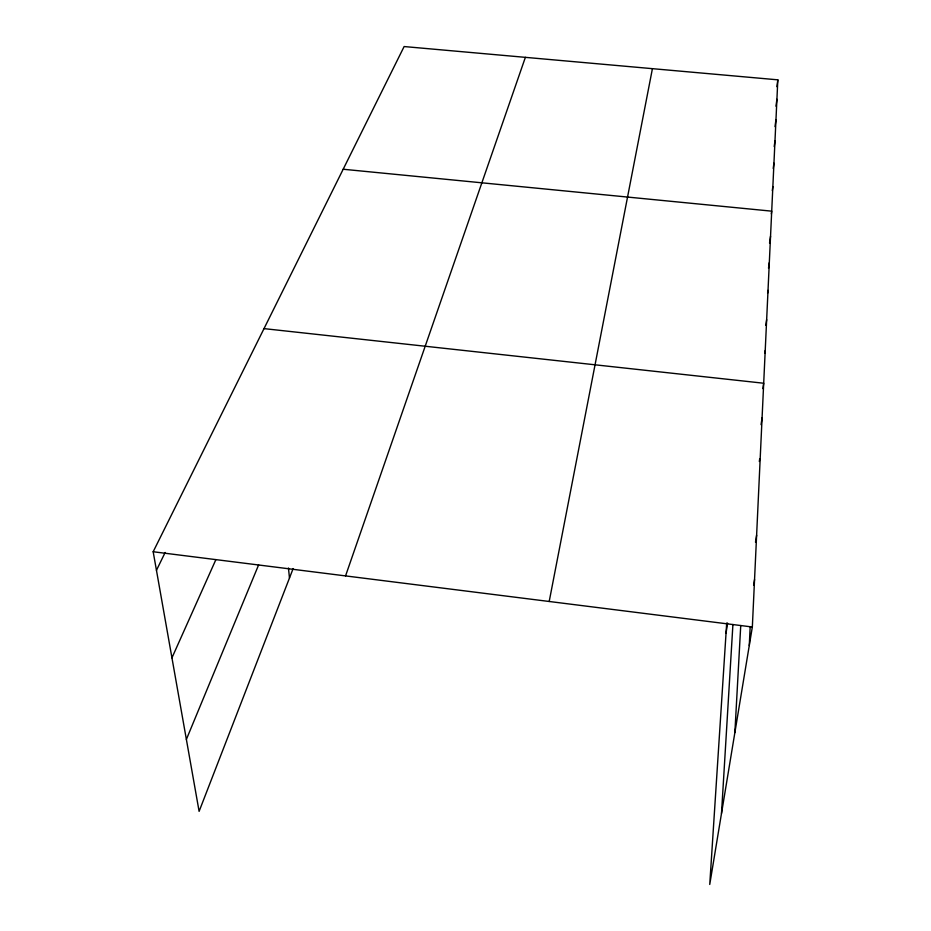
<?xml version="1.0" encoding="UTF-8"?>
<svg xmlns="http://www.w3.org/2000/svg" width="931" height="931" viewBox="0 0 931 931"><rect width="100%" height="100%" fill="white"/><g stroke="black" fill="none" stroke-linecap="round" stroke-linejoin="round"><path stroke-width="1.4" d="M726.704 623.014L709.748 884.45L752.341 626.994L777.827 79.833L404.124 46.55L153.173 551.746L199.106 811.367L293.137 568.573M749.28 645.532L750.177 626.796M734.873 732.604L740.739 625.551M721.502 813.426L732.918 624.48M776.896 86.676L777.827 79.833M775.965 106.204L776.92 99.268M774.999 126.628L775.977 119.599M774.196 146.574L774.988 140.872M773.207 168.476L773.94 163.181M772.288 190.599L772.858 186.572M771.322 213.874L771.706 211.162L343.178 169.244M769.553 243.119L770.542 236.241M768.506 268.186L769.32 262.612M767.61 293.195L768.017 290.367M765.817 325.361L766.655 319.647M764.817 353.221L765.224 350.556M726.052 633.138L727.565 623.107M762.885 388.634L763.699 383.235L264.008 328.62M761.046 424.676L762.082 417.856M759.312 461.485L759.731 458.727M755.495 542.226L756.624 535.197M753.633 585.227L754.552 579.559M549.197 601.484L652.422 68.661M345.552 575.905L525.375 57.35M186.375 739.423L258.62 564.908M171.944 657.856L215.887 559.612M156.455 570.319L165.159 552.479M153.173 551.746L752.341 626.994M288.447 567.98L289.483 578.035"/></g></svg>
